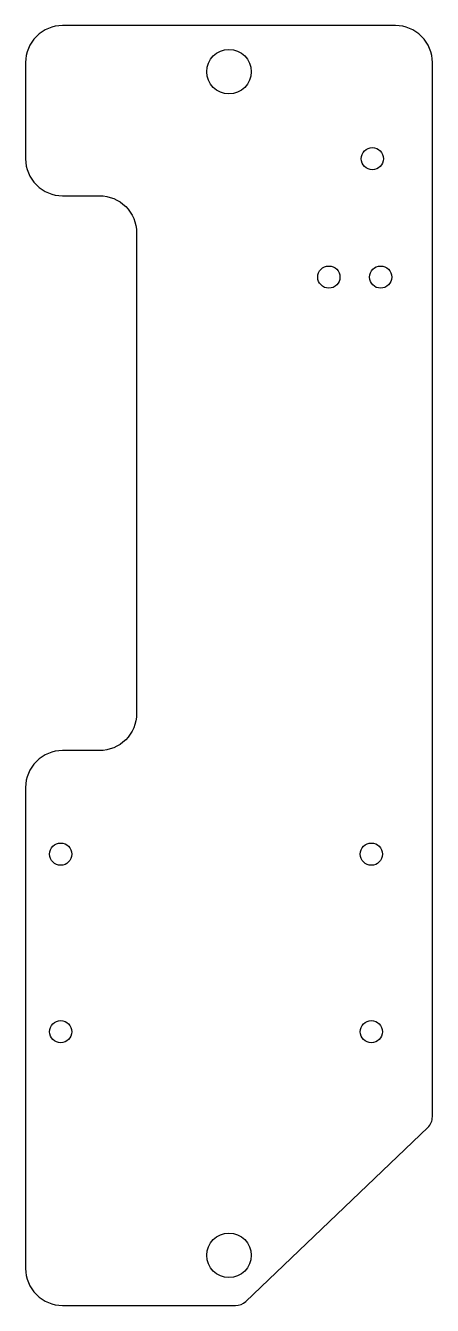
# Model space of a CAD drawing. Header units: millimetres. Extents: x -5 to 50, y -173 to 0.
import ezdxf

# ---------------------------------------------------------------- set-up
doc = ezdxf.new("R2010")
doc.units = ezdxf.units.MM

msp = doc.modelspace()

# ---------------------------------------------------------------- linework, layer by layer
msp.add_lwpolyline([(49.38, -148.95, 0.204962), (50, -147.5), (50, -5, 0.414214), (45, 0), (0, 0, 0.414214), (-5, -5), (-5, -18, 0.414214), (0, -23), (5, -23, -0.414214), (10, -28), (10, -93, -0.414214), (5, -98), (0, -98, 0.414214), (-5, -103), (-5, -168, 0.414214), (0, -173), (23.38, -173, 0.192876), (24.76, -172.45)], format="xyb", close=True)
for centre, radius in [((22.5, -6.23), 3), ((41.89, -18), 1.5), ((36, -34), 1.5), ((43, -34), 1.5), ((-0.25, -112), 1.5), ((41.75, -112), 1.5), ((-0.25, -136), 1.5), ((41.75, -136), 1.5), ((22.5, -166.23), 3)]:
    msp.add_circle(centre, radius)

doc.saveas('drawing.dxf')
